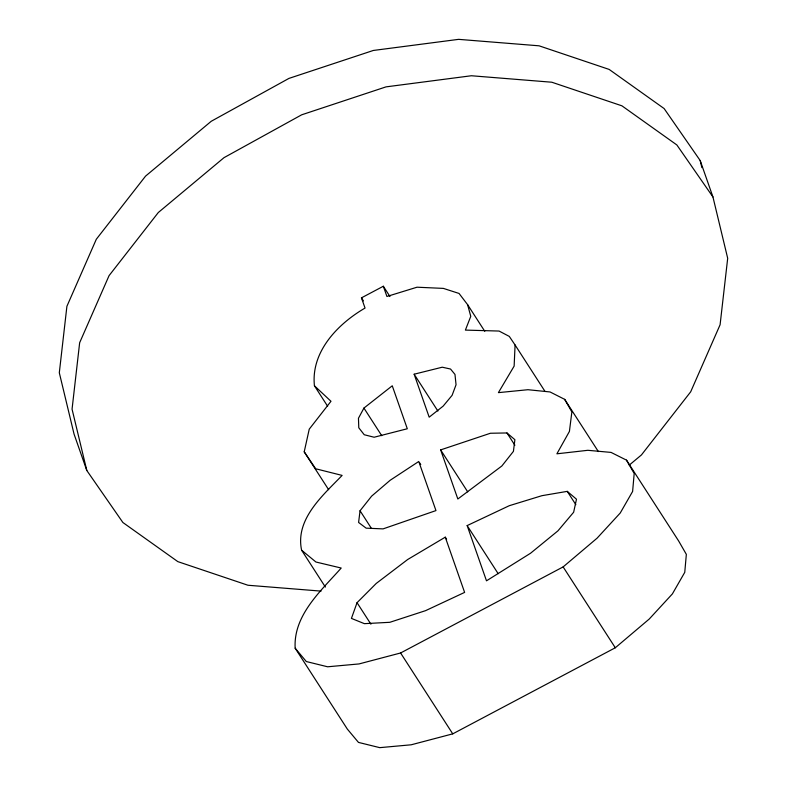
<?xml version="1.0" encoding="UTF-8"?>
<svg xmlns="http://www.w3.org/2000/svg" width="787" height="787" viewBox="0 0 787 787"><rect width="100%" height="100%" fill="white"/><g stroke="black" fill="none" stroke-linecap="round" stroke-linejoin="round"><path stroke-width="1.18" d="M327.638 406.259L314.436 385.787C310.757 351.779 337.741 323.949 365.04 308.061L361.459 297.84L383.338 286.252L389.939 296.483M383.338 286.252L386.919 296.473L417.021 287.206L443.376 288.396L459.037 293.443L467.606 304.667L470.764 316.335L465.392 330.097L499.076 331.052L509.287 336.403L515.082 345.001L514.137 366.112L498.407 392.634L527.959 389.713L550.054 391.956L564.682 399.363L571.864 411.926L569.424 431.414L556.891 453.814L587.85 450.302L611.056 452.407L626.501 460.139L678.66 541.003L686.343 554.363L684.759 572.336L672.393 593.89L649.236 619.035L615.296 647.77L452.751 733.858L411.188 744.797L379.767 747.65L358.478 742.407L347.323 729.067L295.164 648.203C293.246 615.1 321.126 590.732 341.204 568.037L315.941 562.016L301.608 550.211C294.987 519.164 322.896 495.397 342.119 475.407L315.705 468.777L304.215 451.827L309.242 429.161L330.983 401.281L314.436 385.787M360.053 510.763L358.597 522.46L366.142 528.156L383.082 528.884L435.959 510.586L418.763 461.487L390.145 480.286L371.612 496.154L360.053 510.763L371.277 528.166M357.042 602.694L351.425 618.405L364.391 623.658L389.85 622.301L425.6 610.643L464.615 592.404L445.275 537.177L407.696 559.498L376.245 583.433L357.042 602.694L370.913 624.189M363.928 408.079L358.459 418.251L358.783 427.774L364.233 434.739L374.14 437.228L407.302 428.758L392.26 385.797L363.928 408.079L381.754 435.713M295.164 648.203L306.32 661.542L327.608 666.786L359.039 663.933L400.593 652.984L563.138 566.906L597.087 538.17L620.235 513.016L632.61 491.462L634.194 473.499L626.501 460.139M629.246 465.127L641.444 454.935L690.681 391.818L720.095 324.746L727.69 258.284L712.943 196.957L700.194 160.558L664.12 108.557L609.158 69.423L539.065 45.813L458.624 39.35L373.313 50.466L288.937 78.405L211.25 121.267L145.556 176.121L96.319 239.238L66.905 306.31L59.31 372.772L74.057 434.099L86.806 470.498L122.88 522.499L177.842 561.633L247.935 585.243L321.066 591.116M467.153 525.588L509.287 505.697L541.909 495.692L567.26 491.363L576.487 499.204L573.644 512.239L557.934 530.861L530.566 553.231L486.494 580.816L467.153 525.588L498.181 573.703M440.641 449.898L490.399 433.253L506.976 432.958L514.885 439.687L513.419 451.374L501.86 465.983L457.837 498.997L440.641 449.898L467.714 491.865M414.139 374.209L442.255 367.204L450.538 369.034L454.975 374.415L456.047 384.754L452.102 395.33L443.15 406.131L429.181 417.169L414.139 374.209L437.906 411.06M712.943 196.957L676.859 144.956L621.907 105.822L551.815 82.222L471.374 75.749L386.053 86.865L301.687 114.804L224 157.666L158.305 212.52L109.068 275.637L79.654 342.719L72.06 409.181L86.806 470.498M564.682 399.363L598.356 451.571M515.082 345.001L544.791 391.07M467.606 304.667L484.772 331.288M567.26 491.363L575.838 504.674M506.976 432.958L514.895 445.245M563.138 566.906L615.296 647.77M361.459 297.84L363.437 300.909M419.422 462.51L420.75 464.556M445.275 537.177L446.593 539.223M304.215 451.827L328.641 489.701M400.593 652.984L452.751 733.858M301.608 550.211L325.375 587.063M700.194 160.558L701.896 167.631"/></g></svg>
